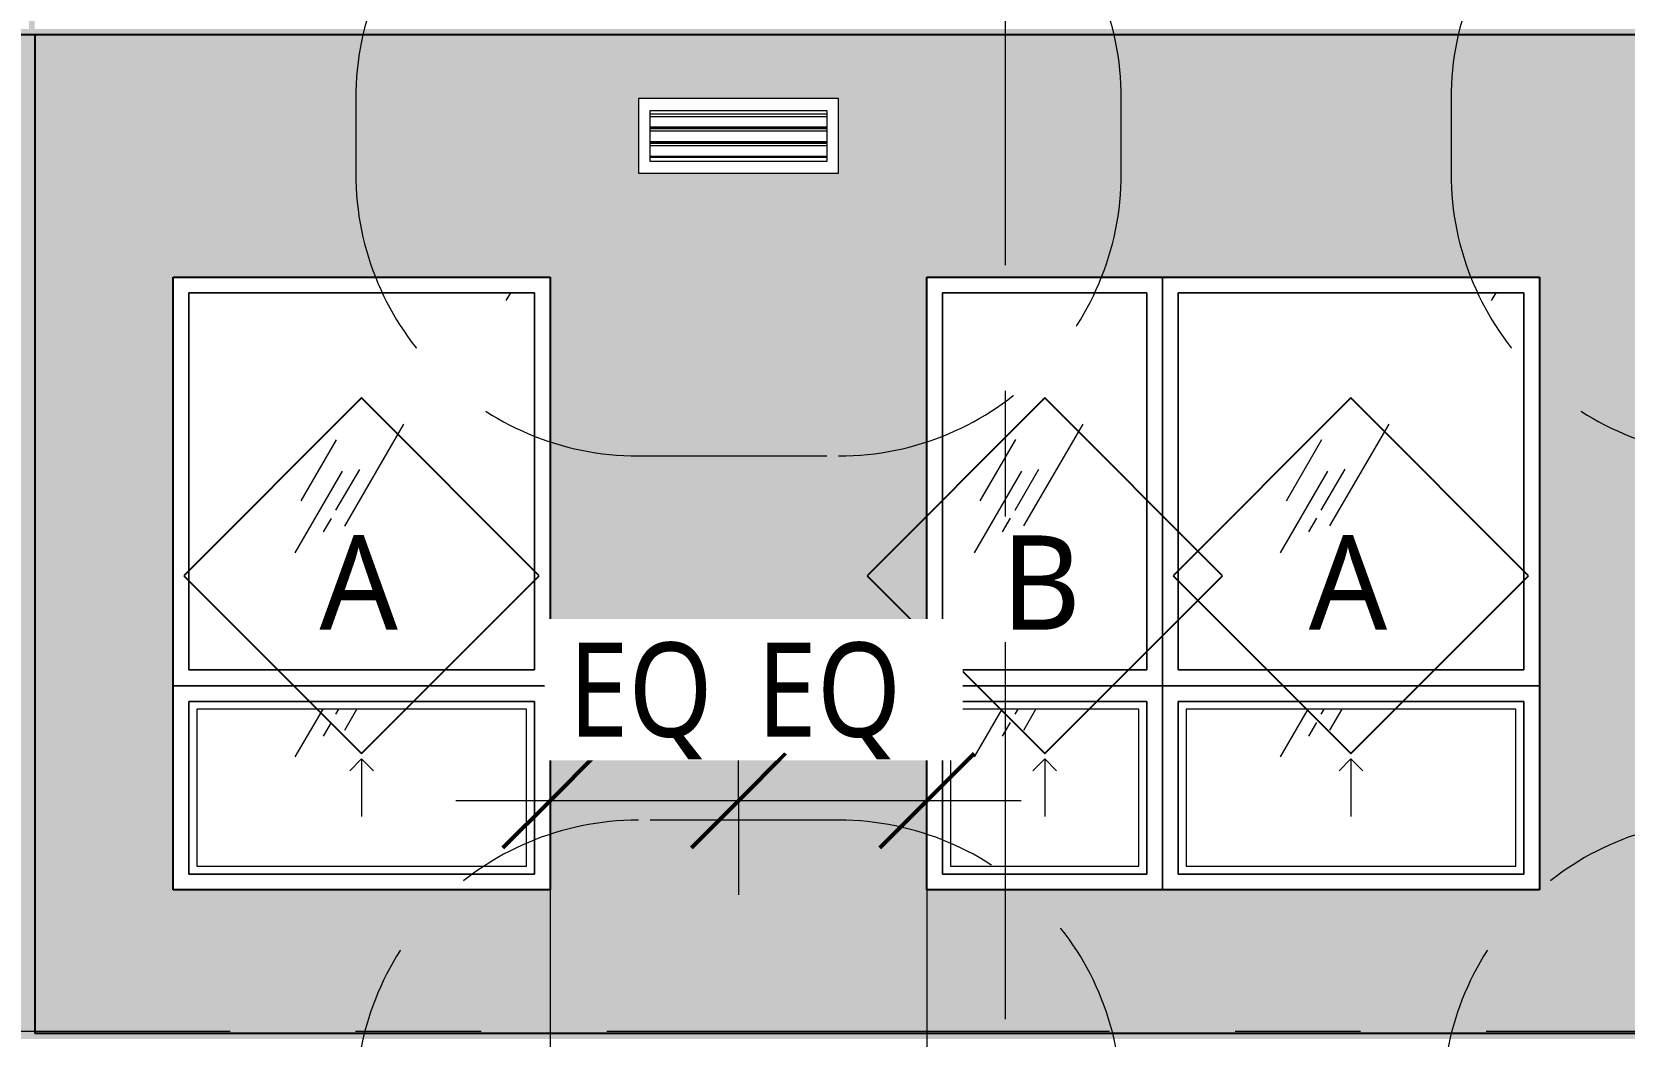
# Model space of a CAD drawing. Header units: inches. Extents: x 6 to 15224, y -733 to 6300.
# Drawn here: x 10764.1 to 10966.9, y 5604.1 to 5732 of the extents above; entities that cross this region are included whole.
import ezdxf

# ---------------------------------------------------------------- set-up
doc = ezdxf.new("R2010")
doc.units = ezdxf.units.IN
doc.header["$MEASUREMENT"] = 0
for name, pattern in [('Center 1_2_', [112, 64, -16, 16, -16]), ('Center 3_8_', [96, 48, -16, 16, -16]), ('Hidden 3_16_', [36, 24, -12])]:
    doc.linetypes.add(name, pattern=pattern)
for name, color, linetype, lineweight in [('A-ANNO-DIMS', 211, 'Continuous', 13), ('A-ANNO-DIMS-128', 211, 'Continuous', 13), ('A-FLOR-LEVL', 51, 'Continuous', 13), ('A-GENM', 13, 'Continuous', 18), ('A-GLAZ', 151, 'Continuous', 25), ('A-GLAZ-IDEN', 152, 'Continuous', 25), ('A-GLAZ-SILL', 1, 'Continuous', 18), ('A-WALL', 113, 'Continuous', 25), ('A-WALL-PATT', 111, 'Continuous', 25), ('M-EQPM', 50, 'Continuous', 18), ('M-EQPM-HDLN', 50, 'Hidden 3_16_', 13), ('S-GRID', 1, 'Continuous', 13)]:
    doc.layers.add(name, color=color, linetype=linetype, lineweight=lineweight)
doc.styles.add('Open Sans_5', font='OpenSans-Regular.ttf', dxfattribs={"height": 12})
doc.styles.add('Open Sans_8', font='OpenSans-Regular.ttf', dxfattribs={"width": 0.88, "height": 12})
doc.dimstyles.new('Linear_-_3_32__1', dxfattribs={"dimscale": 12, "dimtxt": 12.89496, "dimasz": 1, "dimexe": 1, "dimexo": 0.666667, "dimgap": 0.333333, "dimtad": 1, "dimdec": 8, "dimrnd": 0.003906, "dimzin": 3, "dimdsep": 46, "dimlunit": 4, "dimtxsty": 'Open Sans_8', "dimblk1": 'OBLIQUE', "dimblk2": 'OBLIQUE', "dimsah": 1, "dimcen": 0.09, "dimdle": 1, "dimadec": 3, "dimazin": 2, "dimtfac": 1, "dimtdec": 4, "dimtix": 1, "dimtmove": 0, "dimatfit": 3, "dimfxl": 1, "dimtvp": 1, "dimtfill": 1, "dimfrac": 2, "dimtolj": 1, "dimtzin": 0, "dimarcsym": 2})
pattern_1 = [(0, (10796.0429, 0), (5.12, 1.28), [0.16896, -3.671, 0.16896, -3.671, -20.48]), (0, (10796.0429, 0), (5.12, 1.28), [-7.68, 0.16896, -7.511, 0.16896, -3.671, -8.96]), (0, (10796.0429, 0), (5.12, 1.28), [-19.2, 0.16896, -2.391, 0.16896, -6.231]), (120, (10797.9629, 0.64), (-3.66851252, 3.79405007), [0.16896, -3.671, 0.16896, -3.671, -20.48]), (120, (10797.9629, 0.64), (-3.66851252, 3.79405007), [-7.68, 0.16896, -7.511, 0.16896, -3.671, -8.96]), (120, (10797.9629, 0.64), (-3.66851252, 3.79405007), [-19.2, 0.16896, -2.391, 0.16896, -6.231]), (240, (10798.6029, 3.2), (-1.45148748, -5.07405007), [0.16896, -3.671, 0.16896, -3.671, -20.48]), (240, (10798.6029, 3.2), (-1.45148748, -5.07405007), [-7.68, 0.16896, -7.511, 0.16896, -3.671, -8.96]), (240, (10798.6029, 3.2), (-1.45148748, -5.07405007), [-19.2, 0.16896, -2.391, 0.16896, -6.231])]

# ---------------------------------------------------------------- blocks, each defined once
blk = doc.blocks.new('1-2 WD Adaptive - 4-0_x6_-6_-12420702-EAST ELEVATION')
at = {"layer": 'A-GLAZ', "lineweight": 13}
h = blk.add_hatch(dxfattribs=at)
h.set_pattern_fill('FP_338', color=256, style=0, pattern_type=2)
h.set_pattern_definition([(59.808, (3435.497, 5432.806), (144.0017, 239.99866), [9, -754.581]), (59.808, (3434.763, 5426.193), (144.0017, 239.99866), [12, -751.581]), (59.808, (3439.948, 5431.623), (144.0017, 239.99866), [6, -757.581]), (59.808, (3438.359, 5428.844), (144.0017, 239.99866), [2, -761.581]), (59.808, (3441.054, 5429.598), (144.0017, 239.99866), [15, -748.581]), (59.808, (3466.472, 5399.404), (144.0017, 239.99866), [5.063, -758.519]), (59.808, (3466.031, 5401.668), (144.0017, 239.99866), [6.75, -756.831]), (59.808, (3464.822, 5401.525), (144.0017, 239.99866), [3.375, -760.206]), (59.808, (3466.853, 5405.029), (144.0017, 239.99866), [1.125, -762.456]), (59.808, (3461.639, 5398.297), (144.0017, 239.99866), [8.437, -755.144])])
h.paths.add_polyline_path([(3450, 5395), (3450, 5443), (3406, 5443), (3406, 5395), (3447.8, 5395)])
at = {"layer": 'A-GLAZ-SILL', "lineweight": 13}
h = blk.add_hatch(dxfattribs=at)
h.set_pattern_fill('FP_337', color=256, style=0, pattern_type=2)
h.set_pattern_definition([(59.808, (3435.497, 5406.806), (144.0017, 239.99866), [9, -754.581]), (59.808, (3434.763, 5400.193), (144.0017, 239.99866), [12, -751.581]), (59.808, (3439.948, 5405.623), (144.0017, 239.99866), [6, -757.581]), (59.808, (3438.359, 5402.844), (144.0017, 239.99866), [2, -761.581]), (59.808, (3441.054, 5403.598), (144.0017, 239.99866), [15, -748.581]), (59.808, (3466.472, 5373.404), (144.0017, 239.99866), [5.063, -758.519]), (59.808, (3466.031, 5375.668), (144.0017, 239.99866), [6.75, -756.831]), (59.808, (3464.822, 5375.525), (144.0017, 239.99866), [3.375, -760.206]), (59.808, (3466.853, 5379.029), (144.0017, 239.99866), [1.125, -762.456]), (59.808, (3461.639, 5372.297), (144.0017, 239.99866), [8.438, -755.144])])
h.paths.add_polyline_path([(3415.13, 5370), (3449, 5370), (3449, 5390), (3407, 5390), (3407, 5370)])
at = {"layer": 'A-GLAZ', "lineweight": 13}
for p, q in [((3404, 5393), (3404, 5445)), ((3404, 5445), (3452, 5445)), ((3404, 5367), (3404, 5445)), ((3452, 5445), (3452, 5367)), ((3450, 5443), (3406, 5443)), ((3406, 5443), (3406, 5395)), ((3450, 5395), (3450, 5443)), ((3406, 5395), (3450, 5395)), ((3404, 5367), (3404, 5393)), ((3404, 5393), (3452, 5393)), ((3452, 5393), (3404, 5393)), ((3450, 5391), (3406, 5391)), ((3406, 5391), (3406, 5369)), ((3450, 5369), (3450, 5391)), ((3406, 5369), (3450, 5369)), ((3452, 5367), (3404, 5367))]:
    blk.add_line(p, q, dxfattribs=at)
at = {"layer": 'A-GLAZ', "linetype": 'Hidden 3_16_', "lineweight": 13}
for q in [(3426.5, 5382.17), (3429.5, 5382.17), (3428, 5376.33)]:
    blk.add_line((3428, 5383.67), q, dxfattribs=at)
at = {"layer": 'A-GLAZ-SILL'}
for p, q in [((3406, 5443), (3450, 5443)), ((3406, 5395), (3406, 5443)), ((3450, 5443), (3406, 5443)), ((3406, 5443), (3406, 5395)), ((3450, 5443), (3450, 5395)), ((3450, 5395), (3450, 5443)), ((3450, 5395), (3406, 5395)), ((3406, 5395), (3450, 5395)), ((3406, 5391), (3450, 5391)), ((3406, 5369), (3406, 5391)), ((3450, 5391), (3406, 5391)), ((3406, 5391), (3406, 5369)), ((3450, 5391), (3450, 5369)), ((3450, 5369), (3450, 5391)), ((3449, 5390), (3407, 5390)), ((3407, 5390), (3407, 5370)), ((3449, 5370), (3449, 5390)), ((3450, 5369), (3406, 5369)), ((3406, 5369), (3450, 5369)), ((3407, 5370), (3449, 5370))]:
    blk.add_line(p, q, dxfattribs=at)
blk = doc.blocks.new('1-2 WD Adaptive - 2_-6_x6_-6_-17821690-EAST ELEVATION')
at = {"layer": 'A-GLAZ', "lineweight": 13}
h = blk.add_hatch(dxfattribs=at)
h.set_pattern_fill('FP_340', color=256, style=0, pattern_type=2)
h.set_pattern_definition([(59.808, (3396.497, 5432.806), (144.0017, 239.99866), [9, -754.581]), (59.808, (3395.763, 5426.193), (144.0017, 239.99866), [12, -751.581]), (59.808, (3400.948, 5431.623), (144.0017, 239.99866), [6, -757.581]), (59.808, (3399.359, 5428.844), (144.0017, 239.99866), [2, -761.581]), (59.808, (3402.054, 5429.598), (144.0017, 239.99866), [15, -748.581]), (59.808, (3427.472, 5399.404), (144.0017, 239.99866), [5.063, -758.519]), (59.808, (3427.031, 5401.668), (144.0017, 239.99866), [6.75, -756.831]), (59.808, (3425.822, 5401.525), (144.0017, 239.99866), [3.375, -760.206]), (59.808, (3427.853, 5405.029), (144.0017, 239.99866), [1.125, -762.456]), (59.808, (3422.639, 5398.297), (144.0017, 239.99866), [8.437, -755.144])])
h.paths.add_polyline_path([(3376, 5395), (3402, 5395), (3402, 5443), (3376, 5443), (3376, 5421)])
at = {"layer": 'A-GLAZ-SILL', "lineweight": 13}
h = blk.add_hatch(dxfattribs=at)
h.set_pattern_fill('FP_339', color=256, style=0, pattern_type=2)
h.set_pattern_definition([(59.808, (3396.497, 5406.806), (144.0017, 239.99866), [9, -754.581]), (59.808, (3395.763, 5400.193), (144.0017, 239.99866), [12, -751.581]), (59.808, (3400.948, 5405.623), (144.0017, 239.99866), [6, -757.581]), (59.808, (3399.359, 5402.844), (144.0017, 239.99866), [2, -761.581]), (59.808, (3402.054, 5403.598), (144.0017, 239.99866), [15, -748.581]), (59.808, (3427.472, 5373.404), (144.0017, 239.99866), [5.063, -758.519]), (59.808, (3427.031, 5375.668), (144.0017, 239.99866), [6.75, -756.831]), (59.808, (3425.822, 5375.525), (144.0017, 239.99866), [3.375, -760.206]), (59.808, (3427.853, 5379.029), (144.0017, 239.99866), [1.125, -762.456]), (59.808, (3422.639, 5372.297), (144.0017, 239.99866), [8.438, -755.144])])
h.paths.add_polyline_path([(3382.45, 5370), (3401, 5370), (3401, 5390), (3377, 5390), (3377, 5370)])
at = {"layer": 'A-GLAZ', "lineweight": 13}
for p, q in [((3374, 5445), (3404, 5445)), ((3374, 5367), (3374, 5445)), ((3404, 5445), (3404, 5393)), ((3404, 5445), (3404, 5367)), ((3402, 5443), (3376, 5443)), ((3376, 5443), (3376, 5395)), ((3402, 5395), (3402, 5443)), ((3376, 5395), (3402, 5395)), ((3374, 5393), (3404, 5393)), ((3404, 5393), (3374, 5393)), ((3404, 5393), (3404, 5367)), ((3402, 5391), (3376, 5391)), ((3376, 5391), (3376, 5369)), ((3402, 5369), (3402, 5391)), ((3376, 5369), (3402, 5369)), ((3404, 5367), (3374, 5367))]:
    blk.add_line(p, q, dxfattribs=at)
at = {"layer": 'A-GLAZ', "linetype": 'Hidden 3_16_', "lineweight": 13}
for q in [(3387.5, 5382.17), (3390.5, 5382.17), (3389, 5376.33)]:
    blk.add_line((3389, 5383.67), q, dxfattribs=at)
at = {"layer": 'A-GLAZ-SILL'}
for p, q in [((3376, 5443), (3402, 5443)), ((3376, 5395), (3376, 5443)), ((3402, 5443), (3376, 5443)), ((3376, 5443), (3376, 5395)), ((3402, 5443), (3402, 5395)), ((3402, 5395), (3402, 5443)), ((3402, 5395), (3376, 5395)), ((3376, 5395), (3402, 5395)), ((3376, 5391), (3402, 5391)), ((3376, 5369), (3376, 5391)), ((3402, 5391), (3376, 5391)), ((3376, 5391), (3376, 5369)), ((3402, 5391), (3402, 5369)), ((3402, 5369), (3402, 5391)), ((3401, 5390), (3377, 5390)), ((3377, 5390), (3377, 5370)), ((3401, 5370), (3401, 5390)), ((3402, 5369), (3376, 5369)), ((3376, 5369), (3402, 5369)), ((3377, 5370), (3401, 5370))]:
    blk.add_line(p, q, dxfattribs=at)
blk = doc.blocks.new('1-2 WD Adaptive - 4-0_x6_-6_-V165-EAST ELEVATION')
at = {"layer": 'A-GLAZ', "lineweight": 13}
h = blk.add_hatch(dxfattribs=at)
h.set_pattern_fill('FP_344', color=256, style=0, pattern_type=2)
h.set_pattern_definition([(59.808, (3165.997, 5432.806), (144.0017, 239.99866), [9, -754.581]), (59.808, (3165.263, 5426.193), (144.0017, 239.99866), [12, -751.581]), (59.808, (3170.448, 5431.623), (144.0017, 239.99866), [6, -757.581]), (59.808, (3168.859, 5428.844), (144.0017, 239.99866), [2, -761.581]), (59.808, (3171.554, 5429.598), (144.0017, 239.99866), [15, -748.581]), (59.808, (3196.972, 5399.404), (144.0017, 239.99866), [5.063, -758.519]), (59.808, (3196.531, 5401.668), (144.0017, 239.99866), [6.75, -756.831]), (59.808, (3195.322, 5401.525), (144.0017, 239.99866), [3.375, -760.206]), (59.808, (3197.353, 5405.029), (144.0017, 239.99866), [1.125, -762.456]), (59.808, (3192.139, 5398.297), (144.0017, 239.99866), [8.437, -755.144])])
h.paths.add_polyline_path([(3180.5, 5395), (3180.5, 5443), (3136.5, 5443), (3136.5, 5395)])
at = {"layer": 'A-GLAZ-SILL', "lineweight": 13}
h = blk.add_hatch(dxfattribs=at)
h.set_pattern_fill('FP_343', color=256, style=0, pattern_type=2)
h.set_pattern_definition([(59.808, (3165.997, 5406.806), (144.0017, 239.99866), [9, -754.581]), (59.808, (3165.263, 5400.193), (144.0017, 239.99866), [12, -751.581]), (59.808, (3170.448, 5405.623), (144.0017, 239.99866), [6, -757.581]), (59.808, (3168.859, 5402.844), (144.0017, 239.99866), [2, -761.581]), (59.808, (3171.554, 5403.598), (144.0017, 239.99866), [15, -748.581]), (59.808, (3196.972, 5373.404), (144.0017, 239.99866), [5.063, -758.519]), (59.808, (3196.531, 5375.668), (144.0017, 239.99866), [6.75, -756.831]), (59.808, (3195.322, 5375.525), (144.0017, 239.99866), [3.375, -760.206]), (59.808, (3197.353, 5379.029), (144.0017, 239.99866), [1.125, -762.456]), (59.808, (3192.139, 5372.297), (144.0017, 239.99866), [8.438, -755.144])])
h.paths.add_polyline_path([(3157.5, 5370), (3179.5, 5370), (3179.5, 5390), (3137.5, 5390), (3137.5, 5370)])
at = {"layer": 'A-GLAZ', "lineweight": 13}
for p, q in [((3134.5, 5445), (3182.5, 5445)), ((3134.5, 5367), (3134.5, 5445)), ((3182.5, 5445), (3182.5, 5367)), ((3180.5, 5443), (3136.5, 5443)), ((3136.5, 5443), (3136.5, 5395)), ((3180.5, 5395), (3180.5, 5443)), ((3136.5, 5395), (3180.5, 5395)), ((3134.5, 5393), (3182.5, 5393)), ((3182.5, 5393), (3134.5, 5393)), ((3180.5, 5391), (3136.5, 5391)), ((3136.5, 5391), (3136.5, 5369)), ((3180.5, 5369), (3180.5, 5391)), ((3136.5, 5369), (3180.5, 5369)), ((3182.5, 5367), (3134.5, 5367))]:
    blk.add_line(p, q, dxfattribs=at)
at = {"layer": 'A-GLAZ', "linetype": 'Hidden 3_16_', "lineweight": 13}
for q in [(3157, 5382.17), (3160, 5382.17), (3158.5, 5376.33)]:
    blk.add_line((3158.5, 5383.67), q, dxfattribs=at)
at = {"layer": 'A-GLAZ-SILL'}
for p, q in [((3136.5, 5443), (3180.5, 5443)), ((3136.5, 5395), (3136.5, 5443)), ((3180.5, 5443), (3136.5, 5443)), ((3136.5, 5443), (3136.5, 5395)), ((3180.5, 5443), (3180.5, 5395)), ((3180.5, 5395), (3180.5, 5443)), ((3180.5, 5395), (3136.5, 5395)), ((3136.5, 5395), (3180.5, 5395)), ((3136.5, 5391), (3180.5, 5391)), ((3136.5, 5369), (3136.5, 5391)), ((3180.5, 5391), (3136.5, 5391)), ((3136.5, 5391), (3136.5, 5369)), ((3180.5, 5391), (3180.5, 5369)), ((3180.5, 5369), (3180.5, 5391)), ((3179.5, 5390), (3137.5, 5390)), ((3137.5, 5390), (3137.5, 5370)), ((3179.5, 5370), (3179.5, 5390)), ((3180.5, 5369), (3136.5, 5369)), ((3136.5, 5369), (3180.5, 5369)), ((3137.5, 5370), (3179.5, 5370))]:
    blk.add_line(p, q, dxfattribs=at)
blk = doc.blocks.new('ME Louvers w Trim-AM - 24_ x 8_-17810076-EAST ELEVATION')
at = {"layer": 'A-GENM', "lineweight": 13}
for p, q in [((355.25, 5465.75), (332.75, 5465.75)), ((332.75, 5465.48), (355.25, 5465.48)), ((355.25, 5464.1), (332.75, 5464.1)), ((355.25, 5463.95), (332.75, 5463.95)), ((355.25, 5463.9), (332.75, 5463.9)), ((332.75, 5463.63), (355.25, 5463.63)), ((355.25, 5462.25), (332.75, 5462.25)), ((355.25, 5462.1), (332.75, 5462.1)), ((355.25, 5462.05), (332.75, 5462.05)), ((332.75, 5461.78), (355.25, 5461.78)), ((355.25, 5460.4), (332.75, 5460.4)), ((355.25, 5460.25), (332.75, 5460.25))]:
    blk.add_line(p, q, dxfattribs=at)
at = {"layer": 'M-EQPM'}
for p, q in [((331.25, 5467.75), (331.25, 5458.25)), ((356.75, 5467.75), (331.25, 5467.75)), ((356.75, 5458.25), (356.75, 5467.75)), ((332.75, 5466.25), (355.25, 5466.25)), ((332.75, 5459.75), (332.75, 5466.25)), ((355.25, 5466.25), (355.25, 5459.75)), ((355.25, 5459.75), (332.75, 5459.75)), ((331.25, 5458.25), (356.75, 5458.25))]:
    blk.add_line(p, q, dxfattribs=at)
at = {"layer": 'M-EQPM-HDLN'}
for p, q in [((356.75, 5503.75), (331.25, 5503.75)), ((295.25, 5467.75), (295.25, 5458.25)), ((392.75, 5458.25), (392.75, 5467.75)), ((331.25, 5422.25), (356.75, 5422.25))]:
    blk.add_line(p, q, dxfattribs=at)
for centre, start, end in [((331.25, 5467.75), 90, 180), ((356.75, 5467.75), 0, 90), ((331.25, 5458.25), 180, 270), ((356.75, 5458.25), 270, 360)]:
    blk.add_arc(centre, 36, start, end, dxfattribs=at)
blk = doc.blocks.new('TAG Window-AM - Standard-51685-EAST ELEVATION')
at = {"layer": 'A-GLAZ-IDEN'}
for p, q in [((3827, 5941.13), (3804.37, 5918.5)), ((3849.63, 5918.5), (3827, 5941.13)), ((3804.37, 5918.5), (3827, 5895.87)), ((3827, 5895.87), (3849.63, 5918.5))]:
    blk.add_line(p, q, dxfattribs=at)
blk = doc.blocks.new('DIMBLOCK77-EAST ELEVATION')
at = {"layer": 'A-ANNO-DIMS-128'}
for p, q in [((10878.12, 5634.1), (10878.12, 5646.1)), ((10854.12, 5634.1), (10854.12, 5639.62)), ((10890.12, 5634.1), (10854.12, 5634.1)), ((10854.12, 5634.1), (10854.12, 5622.1)), ((10878.12, 5634.1), (10878.12, 5592.88))]:
    blk.add_line(p, q, dxfattribs=at)
at = {"layer": 'A-ANNO-DIMS-128', "lineweight": 50}
for p, q in [((10854.12, 5634.1), (10860.12, 5640.1)), ((10878.12, 5634.1), (10884.12, 5640.1)), ((10854.12, 5634.1), (10848.12, 5628.1)), ((10878.12, 5634.1), (10872.12, 5628.1))]:
    blk.add_line(p, q, dxfattribs=at)
at = {"layer": 'A-ANNO-DIMS-128', "color": 0, "insert": (10856.45, 5654.24), "char_height": 12, "width": 23.2109, "attachment_point": 1, "line_spacing_factor": 1.151336, "style": 'Open Sans_8', "bg_fill": 3, "box_fill_scale": 1.25, "bg_fill_color": 256, "bg_fill_true_color": 13158600, "bg_fill_transparency": 0}
blk.add_mtext('EQ', dxfattribs=at)
blk = doc.blocks.new('_Oblique')
at = {"color": 0, "linetype": 'ByBlock', "lineweight": -2}
blk.add_line((-0.5, -0.5), (0.5, 0.5), dxfattribs=at)
blk = doc.blocks.new('DIMBLOCK78-EAST ELEVATION')
at = {"layer": 'A-ANNO-DIMS-128'}
for p, q in [((10830.12, 5634.1), (10830.12, 5646.1)), ((10854.12, 5634.1), (10854.12, 5639.62)), ((10854.12, 5634.1), (10818.12, 5634.1)), ((10830.12, 5634.1), (10830.12, 5592.88)), ((10854.12, 5634.1), (10854.12, 5622.1))]:
    blk.add_line(p, q, dxfattribs=at)
at = {"layer": 'A-ANNO-DIMS-128', "lineweight": 50}
for p, q in [((10830.12, 5634.1), (10836.12, 5640.1)), ((10854.12, 5634.1), (10860.12, 5640.1)), ((10830.12, 5634.1), (10824.12, 5628.1)), ((10854.12, 5634.1), (10848.12, 5628.1))]:
    blk.add_line(p, q, dxfattribs=at)
at = {"layer": 'A-ANNO-DIMS-128', "color": 0, "insert": (10832.45, 5654.24), "char_height": 12, "width": 23.2109, "attachment_point": 1, "line_spacing_factor": 1.151336, "style": 'Open Sans_8', "bg_fill": 3, "box_fill_scale": 1.25, "bg_fill_color": 256, "bg_fill_true_color": 13158600, "bg_fill_transparency": 0}
blk.add_mtext('EQ', dxfattribs=at)

msp = doc.modelspace()

# ---------------------------------------------------------------- hatches: boundary and pattern name
at = {"layer": 'A-WALL-PATT', "lineweight": 13}
h = msp.add_hatch(dxfattribs=at)
h.set_pattern_fill('FP_310', color=256, style=0, pattern_type=2)
h.set_pattern_definition(pattern_1)
h.paths.add_polyline_path([(12348.55442555, 5731.625), (12348.55442555, 5732.375), (11659.92942555, 5732.375), (11659.92942555, 5750.625), (11659.17942555, 5750.625), (11659.17942555, 5732.375), (10764.49192555, 5732.375), (10764.49192555, 5859.5), (10763.74192555, 5859.5), (10763.74192555, 5732.375), (9889.11692555, 5732.375), (9889.11692555, 5750.625), (9888.36692555, 5750.625), (9888.36692555, 5732.375), (9024.11692555, 5732.375), (9024.11692555, 5750.625), (9023.36692555, 5750.625), (9023.36692555, 5732.375), (8816.17942555, 5732.375), (8816.17942555, 5731.625), (12330.11692555, 5731.625)])
h = msp.add_hatch(dxfattribs=at)
h.set_pattern_fill('FP_310', color=256, style=0, pattern_type=2)
h.set_pattern_definition(pattern_1)
h.paths.add_polyline_path([(9319.94005402, 5604.5), (9888.36692555, 5604.5), (9888.36692555, 5622.75), (9811.11692555, 5622.75), (9811.11692555, 5700.75), (9888.36692555, 5700.75), (9888.36692555, 5731.625), (9024.11692555, 5731.625), (9024.11692555, 5604.5), (9287.26638735, 5604.5)])
h.paths.add_polyline_path([(8815.17942555, 5604.5), (9023.36692555, 5604.5), (9023.36692555, 5622.75), (8976.11692555, 5622.75), (8976.11692555, 5700.75), (9023.36692555, 5700.75), (9023.36692555, 5731.625), (8815.17942555, 5731.625), (8815.17942555, 5651.73923849)])
h.paths.add_polyline_path([(11247.68638735, 5604.5), (11659.17942555, 5604.5), (11659.17942555, 5622.75), (11659.11692555, 5622.75), (11659.11692555, 5700.75), (11659.17942555, 5700.75), (11659.17942555, 5731.625), (10764.49192555, 5731.625), (10764.49192555, 5604.5), (11215.01272069, 5604.5)])
h.paths.add_polyline_path([(10169.45538735, 5604.5), (10763.74192555, 5604.5), (10763.74192555, 5731.625), (9889.11692555, 5731.625), (9889.11692555, 5604.5), (10136.78172069, 5604.5)])
h.paths.add_polyline_path([(11852.14922069, 5604.5), (12348.55442555, 5604.5), (12348.55442555, 5731.625), (11659.92942555, 5731.625), (11659.92942555, 5700.75), (11707.11692555, 5700.75), (11707.11692555, 5622.75), (11659.92942555, 5622.75), (11659.92942555, 5604.5), (11835.81238735, 5604.5)])
h.paths.add_polyline_path([(12330.11692555, 5622.75), (12252.11692555, 5622.75), (12252.11692555, 5700.75), (12330.11692555, 5700.75), (12330.11692555, 5651.73923849)])
h.paths.add_polyline_path([(12132.11692555, 5622.75), (12132.11692555, 5700.75), (12204.11692555, 5700.75), (12204.11692555, 5622.75), (12162.54905402, 5622.75)])
h.paths.add_polyline_path([(11868.48605402, 5622.75), (11868.11692555, 5622.75), (11868.11692555, 5700.75), (11940.11692555, 5700.75), (11940.11692555, 5622.75), (11933.83338735, 5622.75)])
h.paths.add_polyline_path([(12012.61692555, 5622.75), (12012.61692555, 5700.75), (12060.61692555, 5700.75), (12060.61692555, 5622.75)])
h.paths.add_polyline_path([(11820.11692555, 5622.75), (11742.11692555, 5622.75), (11742.11692555, 5700.75), (11820.11692555, 5700.75), (11820.11692555, 5651.73923849)])
h.paths.add_polyline_path([(11388.11692555, 5622.75), (11316.11692555, 5622.75), (11316.11692555, 5700.75), (11388.11692555, 5700.75), (11388.11692555, 5651.73923849)])
h.paths.add_polyline_path([(11476.40205402, 5622.75), (11412.11692555, 5622.75), (11412.11692555, 5700.75), (11490.11692555, 5700.75), (11490.11692555, 5622.75)])
h.paths.add_polyline_path([(11514.11692555, 5622.75), (11514.11692555, 5700.75), (11562.11692555, 5700.75), (11562.11692555, 5622.75), (11541.74938735, 5622.75)])
h.paths.add_polyline_path([(11215.01272069, 5622.75), (11196.11692555, 5622.75), (11196.11692555, 5700.75), (11244.11692555, 5700.75), (11244.11692555, 5622.75)])
h.paths.add_polyline_path([(11004.11692555, 5622.75), (11004.11692555, 5700.75), (11076.11692555, 5700.75), (11076.11692555, 5622.75), (11018.97072069, 5622.75)])
h.paths.add_polyline_path([(10956.11692555, 5622.75), (10878.11692555, 5622.75), (10878.11692555, 5700.75), (10956.11692555, 5700.75), (10956.11692555, 5651.73923849)])
h.paths.add_polyline_path([(10602.11692555, 5622.75), (10602.11692555, 5700.75), (10674.11692555, 5700.75), (10674.11692555, 5622.75), (10626.88672069, 5622.75)])
h.paths.add_polyline_path([(11148.11692555, 5622.75), (11100.11692555, 5622.75), (11100.11692555, 5700.75), (11148.11692555, 5700.75), (11148.11692555, 5651.73923849)])
h.paths.add_polyline_path([(10300.15005402, 5622.75), (10272.11692555, 5622.75), (10272.11692555, 5700.75), (10344.11692555, 5700.75), (10344.11692555, 5622.75)])
h.paths.add_polyline_path([(10698.11692555, 5622.75), (10698.11692555, 5700.75), (10746.11692555, 5700.75), (10746.11692555, 5622.75)])
h.paths.add_polyline_path([(10782.11692555, 5622.75), (10782.11692555, 5700.75), (10830.11692555, 5700.75), (10830.11692555, 5622.75), (10822.92872069, 5622.75)])
h.paths.add_polyline_path([(9378.11692555, 5622.75), (9378.11692555, 5700.75), (9450.11692555, 5700.75), (9450.11692555, 5622.75), (9385.28738735, 5622.75)])
h.paths.add_polyline_path([(10430.84472069, 5622.75), (10380.11692555, 5622.75), (10380.11692555, 5700.75), (10458.11692555, 5700.75), (10458.11692555, 5622.75)])
h.paths.add_polyline_path([(10506.11692555, 5622.75), (10506.11692555, 5700.75), (10554.11692555, 5700.75), (10554.11692555, 5622.75)])
h.paths.add_polyline_path([(10212.11692555, 5622.75), (10140.11692555, 5622.75), (10140.11692555, 5700.75), (10212.11692555, 5700.75), (10212.11692555, 5651.73923849)])
h.paths.add_polyline_path([(9948.11692555, 5622.75), (9948.11692555, 5700.75), (9996.11692555, 5700.75), (9996.11692555, 5622.75), (9973.41338735, 5622.75)])
h.paths.add_polyline_path([(10104.10805402, 5622.75), (10068.11692555, 5622.75), (10068.11692555, 5700.75), (10116.11692555, 5700.75), (10116.11692555, 5622.75)])
h.paths.add_polyline_path([(9744.69772069, 5622.75), (9715.11692555, 5622.75), (9715.11692555, 5700.75), (9787.11692555, 5700.75), (9787.11692555, 5622.75), (9777.37138735, 5622.75)])
h.paths.add_polyline_path([(9306.11692555, 5622.75), (9258.11692555, 5622.75), (9258.11692555, 5700.75), (9306.11692555, 5700.75), (9306.11692555, 5651.73923849)])
h.paths.add_polyline_path([(9666.11692555, 5622.75), (9618.11692555, 5622.75), (9618.11692555, 5700.75), (9666.11692555, 5700.75), (9666.11692555, 5651.73923849)])
h.paths.add_polyline_path([(8927.85605402, 5622.75), (8856.11692555, 5622.75), (8856.11692555, 5700.75), (8928.11692555, 5700.75), (8928.11692555, 5622.75)])
h.paths.add_polyline_path([(9474.11692555, 5622.75), (9474.11692555, 5700.75), (9522.11692555, 5700.75), (9522.11692555, 5622.75), (9515.98205402, 5622.75)])
h.paths.add_polyline_path([(9084.11692555, 5622.75), (9084.11692555, 5700.75), (9186.11692555, 5700.75), (9186.11692555, 5622.75), (9123.89805402, 5622.75)])
h.paths.add_polyline_path([(10602.86692555, 5714), (10578.86692555, 5714), (10578.86692555, 5723.5), (10604.36692555, 5723.5), (10604.36692555, 5714), (10603.5365684, 5714)])
h.paths.add_polyline_path([(9908.06605402, 5714), (9906.86692555, 5714), (9906.86692555, 5723.5), (9932.36692555, 5723.5), (9932.36692555, 5714), (9908.36692555, 5714)])
h.paths.add_polyline_path([(11599.31121903, 5714), (11598.86692555, 5714), (11598.86692555, 5723.5), (11624.36692555, 5723.5), (11624.36692555, 5714), (11600.10197989, 5714)])
h.paths.add_polyline_path([(9558.86692555, 5714), (9558.86692555, 5723.5), (9584.36692555, 5723.5), (9584.36692555, 5714), (9559.31121903, 5714)])
h.paths.add_polyline_path([(9054.86692555, 5714), (9054.86692555, 5723.5), (9080.36692555, 5723.5), (9080.36692555, 5714), (9055.40263983, 5714)])
h.paths.add_polyline_path([(11868.86692555, 5714), (11844.86692555, 5714), (11844.86692555, 5723.5), (11870.36692555, 5723.5), (11870.36692555, 5714), (11869.5365684, 5714)])
h.paths.add_polyline_path([(11004.86692555, 5714), (10980.86692555, 5714), (10980.86692555, 5723.5), (11006.36692555, 5723.5), (11006.36692555, 5714), (11005.5365684, 5714)])
h.paths.add_polyline_path([(12097.20172069, 5714), (12084.86692555, 5714), (12084.86692555, 5723.5), (12110.36692555, 5723.5), (12110.36692555, 5714), (12108.86692555, 5714)])
h.paths.add_polyline_path([(10020.86692555, 5714), (10020.86692555, 5723.5), (10046.36692555, 5723.5), (10046.36692555, 5714), (10022.36692555, 5714)])
h.paths.add_polyline_path([(12228.25085412, 5714), (12204.86692555, 5714), (12204.86692555, 5723.5), (12230.36692555, 5723.5), (12230.36692555, 5714), (12228.86692555, 5714)])
h.paths.add_polyline_path([(9690.86692555, 5714), (9690.86692555, 5723.5), (9716.36692555, 5723.5), (9716.36692555, 5714), (9692.36692555, 5714)])
h.paths.add_polyline_path([(9214.10799698, 5714), (9210.86692555, 5714), (9210.86692555, 5723.5), (9236.36692555, 5723.5), (9236.36692555, 5714), (9221.91905402, 5714)])
h.paths.add_polyline_path([(11292.86692555, 5714), (11268.86692555, 5714), (11268.86692555, 5723.5), (11294.36692555, 5723.5), (11294.36692555, 5714)])
h.paths.add_polyline_path([(10254.86692555, 5714), (10230.86692555, 5714), (10230.86692555, 5723.5), (10256.36692555, 5723.5), (10256.36692555, 5714)])
h.paths.add_polyline_path([(10842.86692555, 5714), (10841.36692555, 5714), (10841.36692555, 5723.5), (10866.86692555, 5723.5), (10866.86692555, 5714), (10844.04549698, 5714)])
h.paths.add_polyline_path([(10362.57228269, 5714), (10338.86692555, 5714), (10338.86692555, 5723.5), (10364.36692555, 5723.5), (10364.36692555, 5714), (10362.86692555, 5714)])
h = msp.add_hatch(dxfattribs=at)
h.set_pattern_fill('FP_310', color=256, style=0, pattern_type=2)
h.set_pattern_definition(pattern_1)
h.paths.add_polyline_path([(12348.55442555, 5603.75), (12348.55442555, 5604.5), (11659.92942555, 5604.5), (11659.92942555, 5622.75), (11659.17942555, 5622.75), (11659.17942555, 5604.5), (10764.49192555, 5604.5), (10764.49192555, 5731.625), (10763.74192555, 5731.625), (10763.74192555, 5604.5), (9889.11692555, 5604.5), (9889.11692555, 5622.75), (9888.36692555, 5622.75), (9888.36692555, 5604.5), (9024.11692555, 5604.5), (9024.11692555, 5622.75), (9023.36692555, 5622.75), (9023.36692555, 5604.5), (8816.17942555, 5604.5), (8816.17942555, 5603.75), (12330.11692555, 5603.75)])

# ---------------------------------------------------------------- linework, layer by layer
at = {"layer": 'A-FLOR-LEVL', "linetype": 'Center 1_2_'}
msp.add_line((8821.35523145, 5604.75), (13032.89411354, 5604.75), dxfattribs=at)
at = {"layer": 'A-WALL'}
for p, q in [((11659.92942555, 5731.625), (8815.17942555, 5731.625)), ((10764.49192555, 5731.625), (10764.49192555, 5604.5)), ((10782.11692555, 5700.75), (10830.11692555, 5700.75)), ((10782.11692555, 5622.75), (10782.11692555, 5700.75)), ((10830.11692555, 5700.75), (10830.11692555, 5622.75)), ((10878.11692555, 5622.75), (10878.11692555, 5700.75)), ((10878.11692555, 5700.75), (10956.11692555, 5700.75)), ((10956.11692555, 5700.75), (10956.11692555, 5622.75)), ((10830.11692555, 5622.75), (10782.11692555, 5622.75)), ((10956.11692555, 5622.75), (10878.11692555, 5622.75)), ((10764.49192555, 5604.5), (11659.17942555, 5604.5))]:
    msp.add_line(p, q, dxfattribs=at)
at = {"layer": 'S-GRID', "linetype": 'Center 3_8_'}
msp.add_line((10888.11692555, 5030.27796347), (10888.11692555, 6219.06052942), dxfattribs=at)

# ---------------------------------------------------------------- block references
at = {"layer": 'A-GLAZ', "lineweight": 13}
for name, p in [('1-2 WD Adaptive - 4-0_x6_-6_-V165-EAST ELEVATION', (7647.61692555, 255.75)), ('1-2 WD Adaptive - 2_-6_x6_-6_-17821690-EAST ELEVATION', (7504.11692555, 255.75)), ('1-2 WD Adaptive - 4-0_x6_-6_-12420702-EAST ELEVATION', (7504.11692555, 255.75))]:
    msp.add_blockref(name, p, dxfattribs=at)
at = {"layer": 'A-GLAZ-IDEN'}
for p in [(6979.11692555, -255.75), (7066.11692555, -255.75), (7105.11692555, -255.75)]:
    msp.add_blockref('TAG Window-AM - Standard-51685-EAST ELEVATION', p, dxfattribs=at)
at = {"layer": 'M-EQPM-HDLN'}
for p in [(10510.11692555, 255.75), (10649.61692555, 255.75), (10510.11692555, 127.875), (10648.55442555, 127.875)]:
    msp.add_blockref('ME Louvers w Trim-AM - 24_ x 8_-17810076-EAST ELEVATION', p, dxfattribs=at)

# ---------------------------------------------------------------- texts
at = {"layer": 'A-GLAZ-IDEN', "lineweight": 13, "char_height": 12, "attachment_point": 1, "style": 'Open Sans_5'}
for s, insert, width in [('A', (10800.75106683, 5667.88131631), 12.928), ('B', (10887.57468888, 5667.88131631), 13.332), ('A', (10926.75106683, 5667.88131631), 12.928)]:
    msp.add_mtext(s, dxfattribs=dict(at, insert=insert, width=width))

# ---------------------------------------------------------------- next in the draw order: dimensions: what is measured, and where the dimension line sits
at = {"layer": 'A-ANNO-DIMS'}
dim = msp.add_linear_dim(base=(10854.11692555, 5634.09683208), p1=(10878.11692555, 5584.875), p2=(10854.11692555, 5631.625), text='EQ', dimstyle='Linear_-_3_32__1', override={"dimpost": '<>', "dimfxl": 52.550571}, dxfattribs=at)
dim.commit()
dim.dimension.update_dxf_attribs({"geometry": 'DIMBLOCK77-EAST ELEVATION', "text_midpoint": (10866.11692555, 5645.58865759)})

# ---------------------------------------------------------------- next in the draw order: dimensions: what is measured, and where the dimension line sits
dim = msp.add_linear_dim(base=(10830.11692555, 5634.09683208), p1=(10854.11692555, 5631.625), p2=(10830.11692555, 5584.875), text='EQ', dimstyle='Linear_-_3_32__1', override={"dimpost": '<>', "dimfxl": 52.550571}, dxfattribs=at)
dim.commit()
dim.dimension.update_dxf_attribs({"geometry": 'DIMBLOCK78-EAST ELEVATION', "text_midpoint": (10842.11692555, 5645.58865759)})

doc.saveas('drawing.dxf')
